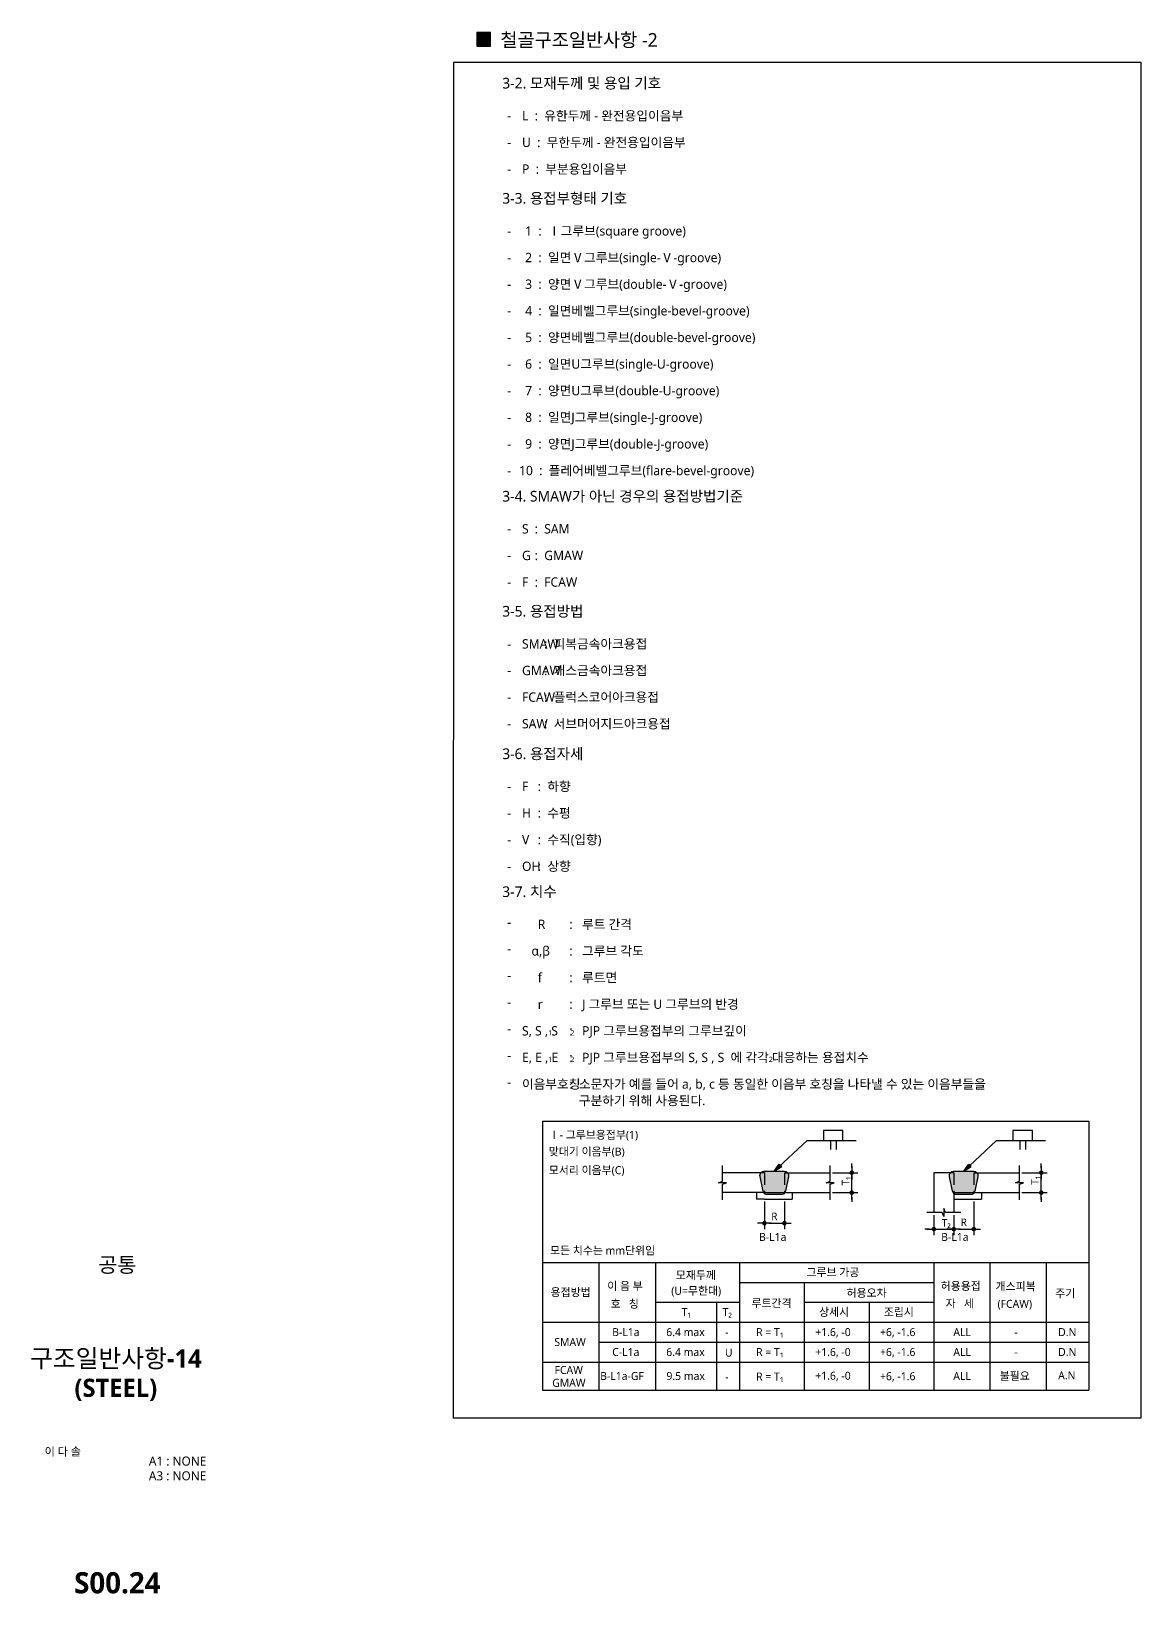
# Model space of a CAD drawing. Header units: millimetres. Extents: x 4573 to 501064, y -176100 to -4304.
# Drawn here: x 158909 to 195527, y -175263 to -123663 of the extents above; entities that cross this region are included whole.
import ezdxf
from ezdxf.enums import TextEntityAlignment as Align

# ---------------------------------------------------------------- set-up
doc = ezdxf.new("R2010")
doc.units = ezdxf.units.MM
doc.header["$LTSCALE"] = 800
doc.linetypes.add('HIDDEN', pattern=[0.375, 0.25, -0.125])
doc.linetypes.add('HIDDENX2', pattern=[0.75, 0.5, -0.25])
doc.layers.get('Defpoints').update_dxf_attribs({"color": 147})
for name, color, linetype in [('4', 4, 'Continuous'), ('AA-XXXX-DIMS', 7, 'Continuous'), ('DIM', 7, 'Continuous'), ('HAT', 9, 'Continuous'), ('HID', 7, 'HIDDENX2'), ('SHT', 5, 'Continuous'), ('T1', 4, 'Continuous'), ('TEX', 3, 'Continuous'), ('TEXT', 3, 'Continuous'), ('TIT', 2, 'Continuous'), ('TITLE', 7, 'Continuous'), ('WAL', 7, 'Continuous')]:
    doc.layers.add(name, color=color, linetype=linetype)
doc.styles.add('XR-SHEET-맑은고딕', font='malgun.ttf')
doc.styles.add('맑은고딕', font='malgun.ttf')
doc.styles.add('맑은고딕B', font='malgunbd.ttf')
doc.styles.add('스타일1', font='malgun.ttf')
doc.dimstyles.new('SKIT(내부)', dxfattribs={"dimscale": 100, "dimtxt": 2.5, "dimasz": 1.5, "dimexe": 2, "dimexo": 0.8, "dimgap": 1, "dimtad": 1, "dimdec": 0, "dimzin": 0, "dimdsep": 46, "dimtxsty": 'XR-SHEET-맑은고딕', "dimblk1": 'DOTK', "dimblk2": 'DOTK', "dimsah": 1, "dimcen": 1.8, "dimclrt": 3, "dimadec": 0, "dimazin": 0, "dimtfac": 1, "dimtdec": 0, "dimtix": 1, "dimtmove": 2, "dimatfit": 3, "dimldrblk": 'DOTK', "dimfxl": 2, "dimtolj": 1, "dimtzin": 0, "dimarcsym": 0})

# ---------------------------------------------------------------- blocks, each defined once
blk = doc.blocks.new('TITLE')
at = {"layer": 'TITLE', "style": '스타일1'}
for tag, height, p in [('동명칭', 6, (776.77, -457.26)), ('SCALE-A1', 3, (797.5, -522)), ('SCALE-A3', 3, (797.5, -527)), ('DATA', 3, (797.5, -540))]:
    blk.add_attdef(tag, text='', height=height, dxfattribs=at).set_placement(p, align=Align.MIDDLE)
for tag, height, p in [('TITLE1', 6, (776.5, -479.4)), ('TITLE4', 6, (776.5, -484.39)), ('TITLE2', 6, (776.5, -489)), ('TITLE5', 6, (776.5, -493.99)), ('TITLE3', 6, (776.5, -498.7)), ('NAME-1', 3, (760.16, -517.5)), ('NAME-2', 3, (760.16, -526.5)), ('A0.00', 7, (776.5, -561))]:
    blk.add_attdef(tag, text='', height=height, dxfattribs=at).set_placement(p, align=Align.MIDDLE_CENTER)
blk = doc.blocks.new('DOTK')
at = {"layer": 'AA-XXXX-DIMS'}
blk.add_line((-1.5, 0), (1.5, 0), dxfattribs=at)
at = {"layer": 'AA-XXXX-DIMS', "const_width": 0.5}
blk.add_lwpolyline([(-0.25, 0, 1), (0.25, 0, 1)], format="xyb", close=True, dxfattribs=at)
blk = doc.blocks.new('*D537')
at = {"layer": 'Defpoints', "color": 0, "transparency": 16777216}
for p in [(183106, -162229, 0), (183765, -162229, 0), (183765, -163026, 0)]:
    blk.add_point(p, dxfattribs=at)
at = {"layer": 'DIM', "color": 0, "lineweight": -2, "transparency": 16777216}
for p, q in [((183106, -162309, 0), (183106, -163226, 0)), ((183765, -162309, 0), (183765, -163226, 0)), ((183256, -163026, 0), (183615, -163026, 0))]:
    blk.add_line(p, q, dxfattribs=at)
at = {"layer": 'DIM', "color": 0, "lineweight": -2, "transparency": 16777216, "xscale": 150, "yscale": 150, "zscale": 150, "rotation": 180}
blk.add_blockref('DOTK', (183106, -163026, 0), dxfattribs=at)
at = {"layer": 'DIM', "color": 0, "lineweight": -2, "transparency": 16777216, "xscale": 150, "yscale": 150, "zscale": 150}
blk.add_blockref('DOTK', (183765, -163026, 0), dxfattribs=at)
at = {"layer": 'DIM', "color": 3, "transparency": 16777216, "insert": (183435, -162801, 0), "char_height": 250, "attachment_point": 5, "style": 'XR-SHEET-맑은고딕'}
blk.add_mtext('\\A1;R', dxfattribs=at)
blk = doc.blocks.new('*D538')
at = {"layer": 'Defpoints', "color": 0, "transparency": 16777216}
for p in [(185275, -161358, 0), (185990, -161358, 0), (185275, -162017, 0)]:
    blk.add_point(p, dxfattribs=at)
at = {"layer": 'DIM', "color": 0, "lineweight": -2, "transparency": 16777216}
for p, q in [((185355, -161358, 0), (186190, -161358, 0)), ((185990, -161208, 0), (185990, -161058, 0)), ((185990, -162017, 0), (185990, -161358, 0)), ((185355, -162017, 0), (186190, -162017, 0)), ((185990, -162167, 0), (185990, -162317, 0))]:
    blk.add_line(p, q, dxfattribs=at)
at = {"layer": 'DIM', "color": 0, "lineweight": -2, "transparency": 16777216, "xscale": 150, "yscale": 150, "zscale": 150}
for p, rotation in [((185990, -161358, 0), 270), ((185990, -162017, 0), 90)]:
    blk.add_blockref('DOTK', p, dxfattribs=dict(at, rotation=rotation))
at = {"layer": 'DIM', "color": 3, "transparency": 16777216, "insert": (185808, -161629, 0), "char_height": 250, "attachment_point": 5, "rotation": 90, "style": 'XR-SHEET-맑은고딕'}
blk.add_mtext('\\A1;T₁', dxfattribs=at)
blk = doc.blocks.new('*D539')
at = {"layer": 'Defpoints', "color": 0, "transparency": 16777216}
for p in [(191527, -161358, 0), (192243, -161358, 0), (191527, -162017, 0)]:
    blk.add_point(p, dxfattribs=at)
at = {"layer": 'DIM', "color": 0, "lineweight": -2, "transparency": 16777216}
for p, q in [((191607, -161358, 0), (192443, -161358, 0)), ((192243, -161208, 0), (192243, -161058, 0)), ((192243, -162017, 0), (192243, -161358, 0)), ((191607, -162017, 0), (192443, -162017, 0)), ((192243, -162167, 0), (192243, -162317, 0))]:
    blk.add_line(p, q, dxfattribs=at)
at = {"layer": 'DIM', "color": 0, "lineweight": -2, "transparency": 16777216, "xscale": 150, "yscale": 150, "zscale": 150}
for p, rotation in [((192243, -161358, 0), 270), ((192243, -162017, 0), 90)]:
    blk.add_blockref('DOTK', p, dxfattribs=dict(at, rotation=rotation))
at = {"layer": 'DIM', "color": 3, "transparency": 16777216, "insert": (192060, -161608, 0), "char_height": 250, "attachment_point": 5, "rotation": 90, "style": 'XR-SHEET-맑은고딕'}
blk.add_mtext('\\A1;T₁', dxfattribs=at)
blk = doc.blocks.new('*D540')
at = {"layer": 'Defpoints', "color": 0, "transparency": 16777216}
for p in [(188699, -162676, 0), (189358, -162676, 0), (189358, -163221, 0)]:
    blk.add_point(p, dxfattribs=at)
at = {"layer": 'DIM', "color": 0, "lineweight": -2, "transparency": 16777216}
for p, q in [((188699, -162756, 0), (188699, -163421, 0)), ((189358, -162756, 0), (189358, -163421, 0)), ((188549, -163221, 0), (188399, -163221, 0)), ((188699, -163221, 0), (189358, -163221, 0)), ((189508, -163221, 0), (189658, -163221, 0))]:
    blk.add_line(p, q, dxfattribs=at)
at = {"layer": 'DIM', "color": 0, "lineweight": -2, "transparency": 16777216, "xscale": 150, "yscale": 150, "zscale": 150}
blk.add_blockref('DOTK', (188699, -163221, 0), dxfattribs=at)
at = {"layer": 'DIM', "color": 0, "lineweight": -2, "transparency": 16777216, "xscale": 150, "yscale": 150, "zscale": 150, "rotation": 180}
blk.add_blockref('DOTK', (189358, -163221, 0), dxfattribs=at)
at = {"layer": 'DIM', "color": 3, "transparency": 16777216, "insert": (189109, -163038, 0), "char_height": 250, "attachment_point": 5, "style": 'XR-SHEET-맑은고딕'}
blk.add_mtext('\\A1;T₂', dxfattribs=at)
blk = doc.blocks.new('*D541')
at = {"layer": 'Defpoints', "color": 0, "transparency": 16777216}
for p in [(190017, -162229, 0), (189358, -162676, 0), (190017, -163221, 0)]:
    blk.add_point(p, dxfattribs=at)
at = {"layer": 'DIM', "color": 0, "lineweight": -2, "transparency": 16777216}
for p, q in [((190017, -162309, 0), (190017, -163421, 0)), ((189358, -162756, 0), (189358, -163421, 0)), ((189508, -163221, 0), (189867, -163221, 0))]:
    blk.add_line(p, q, dxfattribs=at)
at = {"layer": 'DIM', "color": 0, "lineweight": -2, "transparency": 16777216, "xscale": 150, "yscale": 150, "zscale": 150, "rotation": 180}
blk.add_blockref('DOTK', (189358, -163221, 0), dxfattribs=at)
at = {"layer": 'DIM', "color": 0, "lineweight": -2, "transparency": 16777216, "xscale": 150, "yscale": 150, "zscale": 150}
blk.add_blockref('DOTK', (190017, -163221, 0), dxfattribs=at)
at = {"layer": 'DIM', "color": 3, "transparency": 16777216, "insert": (189687, -162996, 0), "char_height": 250, "attachment_point": 5, "style": 'XR-SHEET-맑은고딕'}
blk.add_mtext('\\A1;R', dxfattribs=at)

msp = doc.modelspace()

# ---------------------------------------------------------------- hatches: boundary and pattern name
at = {"layer": 'HAT'}
h = msp.add_hatch(color=252, dxfattribs=at)
h.paths.add_polyline_path([(183105.9, -161358.3), (182995.3, -161358.3, 0.2346511), (182963.4, -161479.7), (183064.8, -161970, 0.0903611), (183083.8, -162016.9), (183105.9, -162016.9)])
h.paths.add_polyline_path([(183764.6, -161358.3), (183866.7, -161358.3, 0.2165225), (183760.4, -161310), (183101.6, -161310, 0.2165225), (182995.3, -161358.3), (183105.9, -161358.3), (183105.9, -162016.9), (183764.6, -162016.9)])
h.paths.add_polyline_path([(183898.6, -161479.7, 0.2346511), (183866.7, -161358.3), (183764.6, -161358.3), (183764.6, -162016.9), (183778.2, -162016.9, 0.0903611), (183797.2, -161970)])
h.paths.add_polyline_path([(183778.2, -162016.9), (183764.6, -162016.9), (183105.9, -162016.9), (183083.8, -162016.9, 0.2570144), (183203, -162082.5), (183659, -162082.5, 0.2570144)])
h = msp.add_hatch(color=252, dxfattribs=at)
h.paths.add_polyline_path([(189357.9, -161358.3), (189247.3, -161358.3, 0.2346511), (189215.4, -161479.7), (189316.8, -161970, 0.0903611), (189335.8, -162016.9), (189357.9, -162016.9)])
h.paths.add_polyline_path([(190016.6, -161358.3), (190118.7, -161358.3, 0.2165225), (190012.4, -161310), (189353.6, -161310, 0.2165225), (189247.3, -161358.3), (189357.9, -161358.3), (189357.9, -162016.9), (190016.6, -162016.9)])
h.paths.add_polyline_path([(190150.6, -161479.7, 0.2346511), (190118.7, -161358.3), (190016.6, -161358.3), (190016.6, -162016.9), (190030.2, -162016.9, 0.0903611), (190049.2, -161970)])
h.paths.add_polyline_path([(190030.2, -162016.9), (190016.6, -162016.9), (189357.9, -162016.9), (189335.8, -162016.9, 0.2570144), (189455, -162082.5), (189911, -162082.5, 0.2570144)])
at = {"layer": 'T1'}
h = msp.add_hatch(color=7, dxfattribs=at)
h.paths.add_polyline_path([(183431, -161310), (183637.4, -161116.7), (183597.9, -161074.5)])
h.paths.add_polyline_path([(183431, -161310), (183676.9, -161158.9), (183637.4, -161116.7)])
h = msp.add_hatch(color=7, dxfattribs=at)
h.paths.add_polyline_path([(189683, -161310), (189889.4, -161116.7), (189849.9, -161074.5)])
h.paths.add_polyline_path([(189683, -161310), (189928.9, -161158.9), (189889.4, -161116.7)])

# ---------------------------------------------------------------- linework, layer by layer
at = {"layer": '4'}
for p, q in [((175784.3, -159660.2), (193811.4, -159660.2)), ((175784.3, -159660.2), (175784.3, -168540.3)), ((193811.4, -159660.2), (193811.4, -168540.3)), ((175784.3, -164320.4), (193811.4, -164320.4)), ((177645.4, -164320.4), (177645.4, -168540.3)), ((179506.6, -164320.4), (179506.6, -168540.3)), ((182285.8, -164320.4), (182285.8, -168540.3)), ((188696.6, -164320.4), (188696.6, -168540.3)), ((190549.1, -164320.4), (190549.1, -168540.3)), ((192401.6, -164320.4), (192401.6, -168540.3)), ((182285.8, -164979), (188696.6, -164979)), ((184422.7, -164979), (184422.7, -168540.3)), ((179506.6, -165637.6), (182285.8, -165637.6)), ((181525, -165637.6), (181525, -168540.3)), ((184422.7, -165637.6), (188696.6, -165637.6)), ((186559.7, -165637.6), (186559.7, -168540.3)), ((175784.3, -166296.2), (193811.4, -166296.2)), ((177645.4, -166954.8), (193811.4, -166954.8)), ((175784.3, -167613.5), (193811.4, -167613.5)), ((175784.3, -168540.3), (193811.4, -168540.3))]:
    msp.add_line(p, q, dxfattribs=at)
at = {"layer": 'DIM'}
for points in [[(181722.3, -162252.1), (181722.3, -161740.5), (181854.6, -161687.6), (181590, -161687.6), (181722.3, -161634.7), (181722.3, -161123.1)], [(185274.7, -162252.1), (185274.7, -161740.5), (185407, -161687.6), (185142.4, -161687.6), (185274.7, -161634.7), (185274.7, -161123.1)], [(191526.7, -162252.1), (191526.7, -161740.5), (191659, -161687.6), (191394.4, -161687.6), (191526.7, -161634.7), (191526.7, -161123.1)], [(189593.2, -162675.5), (189081.5, -162675.5), (189028.6, -162543.2), (189028.6, -162807.8), (188975.7, -162675.5), (188464.1, -162675.5)]]:
    msp.add_lwpolyline(points, dxfattribs=at)
at = {"layer": 'HID'}
for p, q in [((183105.9, -161358.3), (183105.9, -162016.9)), ((183764.6, -161358.3), (183764.6, -162016.9)), ((189357.9, -161358.3), (189357.9, -162016.9)), ((190016.6, -161358.3), (190016.6, -162016.9))]:
    msp.add_line(p, q, dxfattribs=at)
at = {"layer": 'T1', "color": 7}
for p, q in [((183431, -161310), (184513.5, -160296.3)), ((184513.5, -160296.3), (186129.7, -160296.3)), ((185283.8, -160296.3), (185283.8, -160588.6)), ((185471.9, -160296.3), (185471.9, -160588.6)), ((189683, -161310), (190765.5, -160296.3)), ((190765.5, -160296.3), (192381.7, -160296.3)), ((191535.8, -160296.3), (191535.8, -160588.6)), ((191723.9, -160296.3), (191723.9, -160588.6)), ((183431, -161310), (183597.9, -161074.5)), ((183431, -161310), (183676.9, -161158.9)), ((183597.9, -161074.5), (183637.4, -161116.7)), ((183676.9, -161158.9), (183637.4, -161116.7)), ((189683, -161310), (189849.9, -161074.5)), ((189683, -161310), (189928.9, -161158.9)), ((189849.9, -161074.5), (189889.4, -161116.7)), ((189928.9, -161158.9), (189889.4, -161116.7))]:
    msp.add_line(p, q, dxfattribs=at)
for points in [[(185055.6, -160296.3), (185700.1, -160296.3), (185700.1, -159964.4), (185055.6, -159964.4)], [(191307.6, -160296.3), (191952.1, -160296.3), (191952.1, -159964.4), (191307.6, -159964.4)]]:
    msp.add_lwpolyline(points, close=True, dxfattribs=at)
at = {"layer": 'TEX'}
msp.add_lwpolyline([(172852.6, -124681.5), (195526.8, -124681.4), (195526.8, -169460.3), (172850, -169460.3), (172852.6, -124681.5)], dxfattribs=at)
at = {"layer": 'TIT'}
msp.add_lwpolyline([(173620.5, -124157), (174070.4, -124157), (174070.4, -123707.1), (173620.5, -123707.1)], close=True, dxfattribs=at)
at = {"layer": 'TIT', "color": 7}
msp.add_solid([(173620.5, -124157), (174070.4, -124157), (173620.5, -123707.1), (174070.4, -123707.1)], dxfattribs=at)
at = {"layer": 'WAL'}
for p, q in [((183105.9, -161358.3), (181722.3, -161358.3)), ((183764.6, -161358.3), (185274.7, -161358.3)), ((188699.3, -161358.3), (188699.3, -162675.5)), ((189357.9, -161358.3), (188699.3, -161358.3)), ((190016.6, -161358.3), (191526.7, -161358.3)), ((183105.9, -162016.9), (181722.3, -162016.9)), ((182847.2, -162016.9), (182847.2, -162228.6)), ((183764.6, -162016.9), (185274.7, -162016.9)), ((184023.3, -162016.9), (184023.3, -162228.6)), ((189357.9, -162016.9), (189357.9, -162675.5)), ((190016.6, -162016.9), (191511.8, -162016.9)), ((190275.3, -162016.9), (190275.3, -162228.6)), ((183105.9, -162228.6), (182847.2, -162228.6)), ((183105.9, -162228.6), (184023.3, -162228.6)), ((189357.9, -162228.6), (190275.3, -162228.6))]:
    msp.add_line(p, q, dxfattribs=at)
at = {"layer": 'WAL', "linetype": 'HIDDEN', "ltscale": 100}
for p, q in [((183105.9, -162016.9), (183764.6, -162016.9)), ((189357.9, -162016.9), (190016.6, -162016.9))]:
    msp.add_line(p, q, dxfattribs=at)
at = {"layer": 'WAL'}
for points in [[(183203, -162082.5, -0.3556349), (183064.8, -161970), (182963.4, -161479.7, -0.4753235), (183101.6, -161310), (183760.4, -161310, -0.4753235), (183898.6, -161479.7), (183797.2, -161970, -0.3556349), (183659, -162082.5)], [(189455, -162082.5, -0.3556349), (189316.8, -161970), (189215.4, -161479.7, -0.4753235), (189353.6, -161310), (190012.4, -161310, -0.4753235), (190150.6, -161479.7), (190049.2, -161970, -0.3556349), (189911, -162082.5)]]:
    msp.add_lwpolyline(points, format="xyb", close=True, dxfattribs=at)

# ---------------------------------------------------------------- block references
at = {"layer": 'TEXT'}
ref = msp.add_blockref('TITLE', (84100, -178200), dxfattribs=dict(at, xscale=100, yscale=100, zscale=100))
ref.add_attrib('TITLE2', '구조일반사항-14', dxfattribs={"layer": 'SHT', "color": 4, "height": 600, "style": '맑은고딕B'}).set_placement((161700, -167491.4), align=Align.MIDDLE_CENTER)
ref.add_attrib('TITLE3', '(STEEL)', dxfattribs={"layer": 'SHT', "color": 4, "height": 600, "style": '맑은고딕B'}).set_placement((161700, -168461.8), align=Align.MIDDLE_CENTER)
ref.add_attrib('NAME-1', '이 다 솔', dxfattribs={"color": 3, "height": 270, "style": '맑은고딕'}).set_placement((159350, -170566.7), align=Align.MIDDLE_LEFT)
ref.add_attrib('SCALE-A1', 'A1 : NONE', dxfattribs={"layer": 'SHT', "color": 3, "height": 300, "style": '맑은고딕'}).set_placement((163739.1, -170882.8), align=Align.MIDDLE)
ref.add_attrib('SCALE-A3', 'A3 : NONE', dxfattribs={"layer": 'SHT', "color": 3, "height": 300, "style": '맑은고딕'}).set_placement((163739.1, -171369.2), align=Align.MIDDLE)
ref.add_attrib('A0.00', 'S00.24', dxfattribs={"layer": 'SHT', "color": 4, "height": 700, "style": '맑은고딕B'}).set_placement((161750, -174900), align=Align.MIDDLE_CENTER)

# ---------------------------------------------------------------- texts
at = {"layer": 'TEXT', "color": 3, "style": 'XR-SHEET-맑은고딕'}
msp.add_text('철골구조일반사항 -2', height=449.939, dxfattribs=at).set_placement((174393.5, -124175.3))
at = {"layer": 'TEXT', "style": 'XR-SHEET-맑은고딕'}
for s, height, p in [('L  :  유한두께 - 완전용입이음부', 307.709, (175105.5, -126608.6)), ('-', 307.7, (174619.6, -126608.6)), ('-', 307.7, (174619.6, -127487.7)), ('U  :  무한두께 - 완전용입이음부', 307.709, (175105.5, -127487.7)), ('-', 307.7, (174619.6, -128366.9)), ('P  :  부분용입이음부', 307.709, (175105.5, -128366.9)), ('-', 307.7, (174619.6, -130411.4)), (' 1  :  Ⅰ그루브(square groove)', 307.709, (175105.5, -130411.4)), (' 2  :  일면Ⅴ그루브(single-Ⅴ-groove)', 307.709, (175105.5, -131290.6)), ('-', 307.7, (174619.6, -131290.6)), ('-', 307.7, (174619.6, -132169.7)), (' 3  :  양면Ⅴ그루브(double-Ⅴ-groove)', 307.709, (175105.5, -132169.7)), ('-', 307.7, (174619.6, -133048.9)), (' 4  :  일면베벨그루브(single-bevel-groove)', 307.709, (175105.5, -133048.9)), (' 5  :  양면베벨그루브(double-bevel-groove)', 307.709, (175105.5, -133928.1)), ('-', 307.7, (174619.6, -133928.1)), (' 6  :  일면U그루브(single-U-groove)', 307.709, (175105.5, -134807.3)), ('-', 307.7, (174619.6, -134807.3)), ('-', 307.7, (174619.6, -135686.4)), (' 7  :  양면U그루브(double-U-groove)', 307.709, (175105.5, -135686.4)), (' 8  :  일면J그루브(single-J-groove)', 307.709, (175105.5, -136565.6)), ('-', 307.7, (174619.6, -136565.6)), (' 9  :  양면J그루브(double-J-groove)', 307.709, (175105.5, -137444.8)), ('-', 307.7, (174619.6, -137444.8)), ('-', 307.7, (174619.6, -138323.9)), ('10  :  플레어베벨그루브(flare-bevel-groove)', 307.709, (175006.4, -138323.9)), ('-', 307.7, (174619.6, -140248.9)), ('S', 307.7, (175105.5, -140248.9)), ('    :  SAM', 307.71, (175105.5, -140248.9)), ('G', 307.7, (175105.5, -141128.1)), ('    :  GMAW', 307.709, (175105.5, -141128.1)), ('-', 307.7, (174619.6, -141128.1)), ('-', 307.7, (174619.6, -142007.2)), ('F', 307.7, (175105.5, -142007.2)), ('    :  FCAW', 307.709, (175105.5, -142007.2)), ('-', 307.7, (174619.6, -144048)), ('SMAW', 307.71, (175105.5, -144048)), ('       :  피복금속아크용접', 307.709, (175105.5, -144048)), ('-', 307.7, (174619.6, -144927.1)), ('GMAW', 307.71, (175105.5, -144927.1)), ('       :  개스금속아크용접', 307.709, (175105.5, -144927.1)), ('FCAW', 307.71, (175105.5, -145806.3)), ('       :  플럭스코어아크용접', 307.709, (175105.5, -145806.3)), ('-', 307.7, (174619.6, -145806.3)), ('SAW', 307.71, (175105.5, -146685.5)), ('       :  서브머어지드아크용접', 307.709, (175105.5, -146685.5)), ('-', 307.7, (174619.6, -146685.5)), ('F', 307.7, (175105.5, -148754.5)), ('     :  하향', 307.71, (175105.5, -148754.5)), ('-', 307.7, (174619.6, -148754.5)), ('-', 307.7, (174619.6, -149633.7)), ('H', 307.7, (175105.5, -149633.7)), ('     :  수평', 307.71, (175105.5, -149633.7)), ('-', 307.7, (174619.6, -150512.9)), ('V', 307.7, (175105.5, -150512.9)), ('     :  수직(입향)', 307.709, (175105.5, -150512.9)), ('OH', 307.71, (175105.5, -151392.1)), ('     :  상향', 307.71, (175105.5, -151392.1)), ('-', 307.7, (174619.6, -151392.1)), ('-', 307.7, (174619.6, -153239)), ('     R', 307.71, (175105.5, -153309.5)), ('               :   루트 간격', 307.709, (175105.5, -153309.5)), ('-', 307.7, (174619.6, -154118.1)), ('   α,β', 307.71, (175105.5, -154188.6)), ('               :   그루브 각도', 307.709, (175105.5, -154188.6)), ('     f', 307.71, (175105.5, -155067.8)), ('               :   루트면', 307.709, (175105.5, -155067.8)), ('-', 307.7, (174619.6, -154997.3)), ('-', 307.7, (174619.6, -155876.5)), ('     r', 307.71, (175105.5, -155947)), ('               :   J 그루브 또는 U 그루브의 반경', 307.709, (175105.5, -155947)), ('-', 307.7, (174619.6, -156755.6)), ('S, S , S', 307.71, (175105.5, -156826.1)), ('1', 175.8, (175971.9, -156826.1)), ('               :   PJP 그루브용접부의 그루브깊이', 307.709, (175105.5, -156826.1)), ('2', 175.8, (176699.7, -156826.1)), ('               :   PJP 그루브용접부의 S, S , S  에 각각 대응하는 용접치수', 307.709, (175105.5, -157705.3)), ('-', 307.7, (174619.6, -157634.8)), ('E, E , E', 307.71, (175105.5, -157705.3)), ('1', 175.8, (175971.9, -157705.3)), ('2', 175.8, (176699.7, -157705.3)), ('1', 175.8, (182522.7, -157705.3)), ('2', 175.8, (183250.6, -157705.3)), ('-', 307.7, (174619.6, -158514)), ('이음부호칭', 307.71, (175105.5, -158584.5)), ('               :  소문자가 예를 들어 a, b, c 등 동일한 이음부 호칭을 나타낼 수 있는 이음부들을', 307.709, (175105.5, -158584.5)), ('                  구분하기 위해 사용된다.', 307.709, (175105.5, -159130.3)), ('Ⅰ- 그루브용접부(1)', 263.751, (175989.5, -160240.7)), ('맞대기 이음부(B)', 263.75, (175989.5, -160791.1)), ('모서리 이음부(C)', 263.75, (175989.5, -161406.5)), ('B-L1a', 263.75, (182928.3, -163612)), ('B-L1a', 263.75, (188941.6, -163612)), ('모든 치수는 mm단위임', 263.751, (176031.6, -164059.9)), ('모재두께', 263.75, (180182, -164872.8)), ('그루브 가공', 263.75, (184495.5, -164777.7)), ('이 음 부', 263.75, (177919, -165232.8)), ('(U=무한대)', 263.75, (180031.9, -165390.8)), ('허용용접', 263.75, (188923.5, -165232.8)), ('개스피복', 263.75, (190736, -165244.7)), ('용접방법', 263.75, (176049.4, -165436.4)), ('호   칭', 263.75, (178031.9, -165821.3)), ('루트간격', 263.75, (182678.8, -165798.8)), ('허용오차', 263.75, (185817.5, -165461.6)), ('자   세', 263.75, (189087.8, -165809.4)), ('(FCAW)', 263.75, (190799.7, -165821.3)), ('주기', 263.75, (192704.3, -165475)), ('T₁', 263.75, (180370.3, -166095)), ('T₂', 263.75, (181723.8, -166095)), ('상세시', 263.75, (184909.9, -166091.5)), ('조립시', 263.75, (187046.9, -166091.5)), ('B-L1a', 263.75, (178082.6, -166753.6)), ('6.4 max', 263.75, (179867.2, -166753.6)), ('-', 263.8, (181809.6, -166753.6)), ('R = T₁', 263.75, (182833.8, -166753.6)), ('+1.6, -0', 263.75, (184784.2, -166753.6)), ('+6, -1.6', 263.75, (186921.2, -166753.6)), ('ALL', 263.75, (189342.2, -166753.6)), ('-', 263.8, (191353.8, -166753.6)), ('D.N', 263.75, (192801.2, -166753.6)), ('SMAW', 263.75, (176172.5, -167082.9)), ('C-L1a', 263.75, (178082.6, -167412.2)), ('6.4 max', 263.75, (179867.2, -167412.2)), ('U', 263.8, (181803.7, -167430.6)), ('R = T₁', 263.75, (182833.8, -167412.2)), ('+1.6, -0', 263.75, (184784.2, -167412.2)), ('+6, -1.6', 263.75, (186921.2, -167412.2)), ('ALL', 263.75, (189342.2, -167412.2)), ('D.N', 263.75, (192801.2, -167412.2)), ('-', 263.8, (191353.8, -167412.2)), ('GMAW', 263.75, (176102.4, -168429.1)), ('FCAW', 263.75, (176179.9, -168003.9)), ('B-L1a-GF', 263.75, (177685.8, -168203.3)), ('9.5 max', 263.75, (179872.5, -168203.3)), ('-', 263.8, (181809.6, -168233.1)), ('R = T₁', 263.75, (182833.8, -168221.7)), ('+1.6, -0', 263.75, (184784.2, -168195.1)), ('+6, -1.6', 263.75, (186921.2, -168211.1)), ('ALL', 263.75, (189340.4, -168203.3)), ('불필요', 263.75, (190872.7, -168203.3)), ('A.N', 263.75, (192801.2, -168184.4))]:
    msp.add_text(s, height=height, dxfattribs=at).set_placement(p)
at = {"layer": 'TEXT', "style": '맑은고딕B'}
msp.add_text('공통', height=500, dxfattribs=at).set_placement((161749.2, -164400), align=Align.MIDDLE_CENTER)
at = {"layer": 'TIT', "style": 'XR-SHEET-맑은고딕'}
for s, height, p in [('3-2. 모재두께 및 용입 기호', 351.667, (174453.2, -125553.6)), ('3-3. 용접부형태 기호', 351.667, (174453.2, -129356.4)), ('3-4. SMAW가 아닌 경우의 용접방법기준', 351.667, (174453.2, -139193.9)), ('3-5. 용접방법', 351.67, (174453.2, -142993)), ('3-6. 용접자세', 351.67, (174453.2, -147699.5)), ('3-7. 치수', 351.67, (174453.2, -152254.5))]:
    msp.add_text(s, height=height, dxfattribs=at).set_placement(p)

# ---------------------------------------------------------------- dimensions: what is measured, and where the dimension line sits
at = {"layer": 'DIM'}
for base, p1, p2, picture, middle in [((185990.5, -161358.3, 0), (185274.7, -162016.9, 0), (185274.7, -161358.3, 0), '*D538', (185807.7, -161629.4, 0)), ((192242.5, -161358.3, 0), (191526.7, -162016.9, 0), (191526.7, -161358.3, 0), '*D539', (192059.7, -161607.6, 0))]:
    dim = msp.add_linear_dim(base=base, p1=p1, p2=p2, angle=90, text='T₁', dimstyle='SKIT(내부)', dxfattribs=at)
    dim.commit()
    dim.dimension.update_dxf_attribs({"geometry": picture, "text_midpoint": middle, "dimtype": 160})
for base, p1, p2, picture, middle in [((183764.6, -163026.1, 0), (183105.9, -162228.6, 0), (183764.6, -162228.6, 0), '*D537', (183435.2, -162801.1, 0)), ((190016.6, -163220.9, 0), (189357.9, -162675.5, 0), (190016.6, -162228.6, 0), '*D541', (189687.2, -162995.9, 0))]:
    dim = msp.add_linear_dim(base=base, p1=p1, p2=p2, text='R', dimstyle='SKIT(내부)', dxfattribs=at)
    dim.commit()
    dim.dimension.update_dxf_attribs({"geometry": picture, "text_midpoint": middle})
dim = msp.add_linear_dim(base=(189357.9, -163220.9, 0), p1=(188699.3, -162675.5, 0), p2=(189357.9, -162675.5, 0), text='T₂', dimstyle='SKIT(내부)', dxfattribs=at)
dim.commit()
dim.dimension.update_dxf_attribs({"geometry": '*D540', "text_midpoint": (189108.6, -163038.1, 0), "dimtype": 160})

doc.saveas('drawing.dxf')
